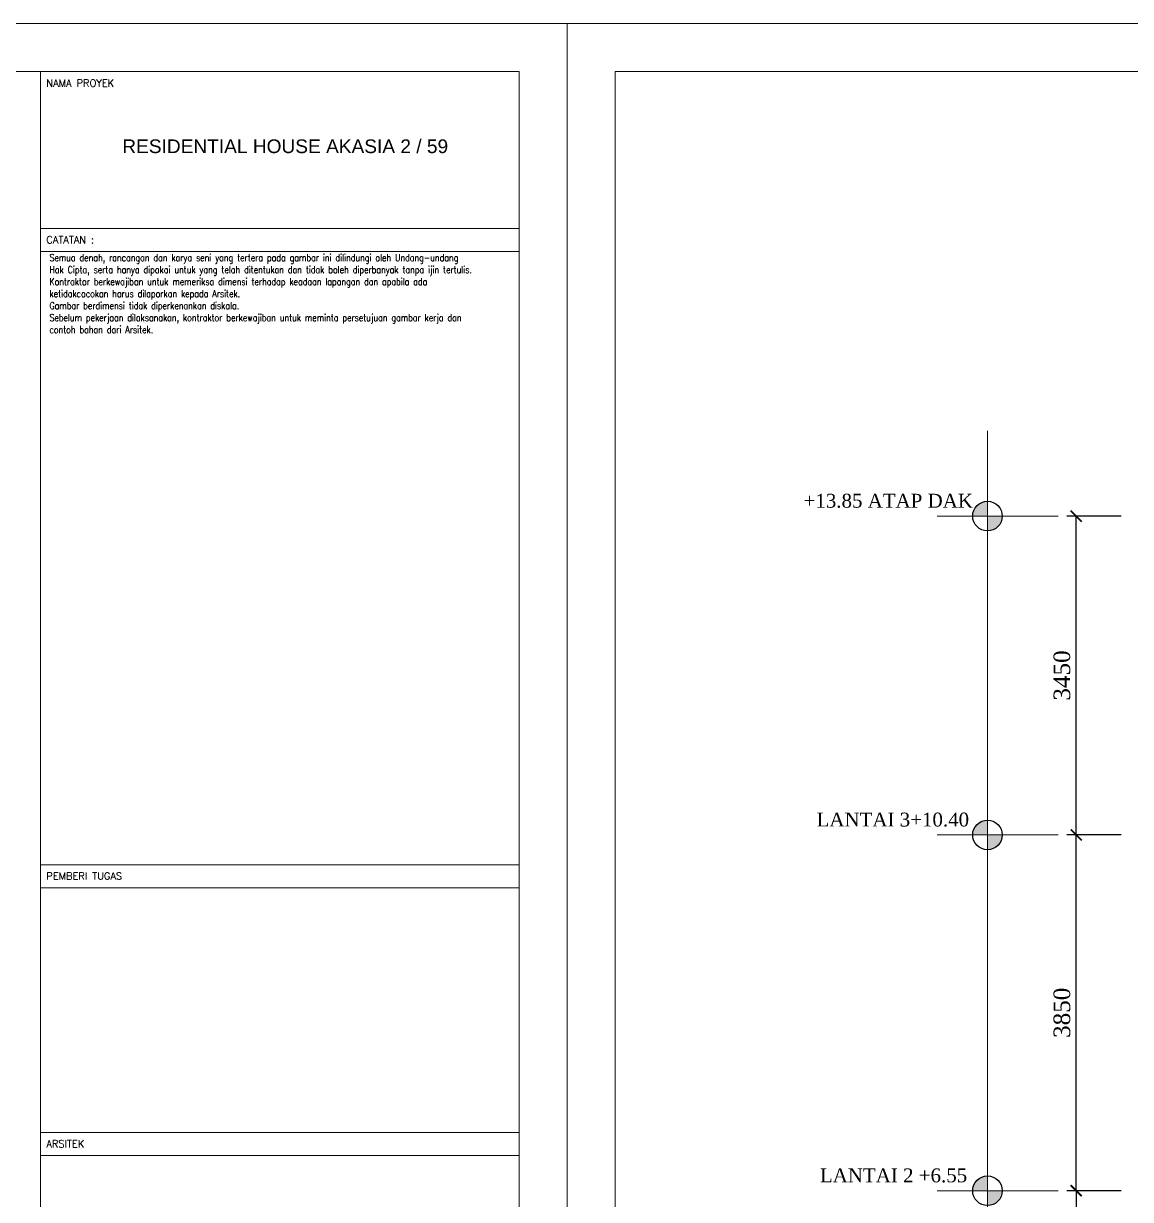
# Model space of a CAD drawing. Header units: millimetres. Extents: x -9564 to 494436, y -140371 to 4257.
# Drawn here: x 427.2 to 439.18, y 118.13 to 130.85 of the extents above; entities that cross this region are included whole.
import ezdxf
from ezdxf.enums import TextEntityAlignment as Align

# ---------------------------------------------------------------- set-up
doc = ezdxf.new("R2010")
doc.units = ezdxf.units.MM
doc.header["$MEASUREMENT"] = 0
doc.linetypes.add('DASHED2', pattern=[0.375, 0.25, -0.125])
doc.layers.get('DEFPOINTS').update_dxf_attribs({"lineweight": 18})
for name, color, linetype, lineweight in [('DIM', 1, 'Continuous', 5), ('KOP', 7, 'Continuous', 80), ('LEGEND', 1, 'DASHED2', 50), ('XR-KOP A3_MOZART$0$A-TXTKOP', 3, 'Continuous', 5), ('XR-KOP A3_MOZART$0$KOP-A1$0$A-GRSKOP', 1, 'Continuous', 5), ('XR-KOP A3_MOZART$0$KOP-A1$0$A-TXTKOP', 3, 'Continuous', 5)]:
    doc.layers.add(name, color=color, linetype=linetype, lineweight=lineweight)
doc.layers.add('ht', color=14, linetype='Continuous')
doc.layers.add('TEXT', color=4, linetype='Continuous')
doc.styles.add('HAND', font='ROMAND.SHX', dxfattribs={"width": 0.8, "height": 250})
doc.styles.add('style1', font='times.ttf', dxfattribs={"height": 0.15})
doc.styles.add('style2', font='times.ttf', dxfattribs={"height": 0.18})
doc.styles.add('XR-KOP A3_MOZART$0$KOP-A1$0$DIM100', font='SIMPLEX.shx', dxfattribs={"width": 0.8, "height": 250})
doc.styles.add('XR-KOP A3_MOZART$0$KOP-A1$0$ROMANS', font='romans.shx', dxfattribs={"height": 200})
doc.styles.add('XR-KOP A3_MOZART$0$ROMAND', font='romand.shx', dxfattribs={"height": 2, "bigfont": 'bigfont.shx'})
doc.dimstyles.new('ISO-25', dxfattribs={"dimtxt": 0.18, "dimasz": 0.12, "dimexe": 0.1, "dimexo": 0.1, "dimgap": 0.0625, "dimtad": 1, "dimtoh": 1, "dimdec": 0, "dimlfac": 1000, "dimtxsty": 'style2', "dimblk": 'ARCHTICK', "dimcen": 0.15, "dimclrd": 1, "dimclre": 1, "dimclrt": 4, "dimadec": 0, "dimazin": 0, "dimtfac": 1, "dimtdec": 0, "dimtmove": 0, "dimatfit": 3, "dimldrblk": 'OBLIQUE', "dimfxl": 1, "dimarcsym": 0})

# ---------------------------------------------------------------- blocks, each defined once
blk = doc.blocks.new('hsdh')
at = {"layer": 'XR-KOP A3_MOZART$0$KOP-A1$0$A-GRSKOP', "linetype": 'Continuous', "lineweight": 5}
for p, q in [((140385, 56660), (140385, 82138)), ((140385, 80618), (145017, 80618)), ((140385, 74466), (145017, 74466)), ((140385, 74244), (145017, 74244)), ((140385, 71876), (145017, 71876)), ((140385, 71654), (145017, 71654))]:
    blk.add_line(p, q, dxfattribs=at)
at = {"layer": 'XR-KOP A3_MOZART$0$KOP-A1$0$A-GRSKOP', "color": 0, "linetype": 'Continuous', "lineweight": 5}
blk.add_lwpolyline([(145480, 82601), (107945, 82601), (107945, 56197), (145480, 56197)], close=True, dxfattribs=at)
at = {"layer": 'XR-KOP A3_MOZART$0$KOP-A1$0$A-GRSKOP', "color": 5, "linetype": 'Continuous', "lineweight": 5}
blk.add_lwpolyline([(145017, 82138), (108409, 82138), (108409, 56660), (145017, 56660)], close=True, dxfattribs=at)
at = {"layer": 'XR-KOP A3_MOZART$0$KOP-A1$0$A-GRSKOP', "linetype": 'Continuous', "lineweight": 5}
blk.add_lwpolyline([(145017, 80396), (140385, 80396)], dxfattribs=at)
at = {"layer": 'KOP', "color": 7, "insert": (141177, 81480), "char_height": 132.26, "attachment_point": 1, "style": 'style2'}
blk.add_mtext('{\\fArial|b0|i0|c0|p34;RESIDENTIAL HOUSE AKASIA 2 / 59}', dxfattribs=at)
at = {"layer": 'XR-KOP A3_MOZART$0$KOP-A1$0$A-TXTKOP', "lineweight": 5, "style": 'XR-KOP A3_MOZART$0$KOP-A1$0$ROMANS'}
for s, height, p in [('NAMA PROYEK', 69.49, (140443, 81990)), ('CATATAN :', 69.5, (140443, 80475)), ('PEMBERI TUGAS', 69.49, (140443, 74323)), ('ARSITEK', 69.5, (140443, 71733))]:
    blk.add_text(s, height=height, dxfattribs=at).set_placement(p)
at = {"layer": 'XR-KOP A3_MOZART$0$KOP-A1$0$A-TXTKOP', "insert": (140473, 80371), "char_height": 69.485, "width": 4456.22, "attachment_point": 1, "style": 'XR-KOP A3_MOZART$0$KOP-A1$0$DIM100'}
blk.add_mtext('Semua denah, rancangan dan karya seni yang tertera pada gambar ini dilindungi oleh Undang-undang Hak Cipta, serta hanya dipakai untuk yang telah ditentukan dan tidak boleh diperbanyak tanpa ijin tertulis.\\PKontraktor berkewajiban untuk memeriksa dimensi terhadap keadaan lapangan dan apabila ada ketidakcocokan harus dilaporkan kepada Arsitek.\\PGambar berdimensi tidak diperkenankan diskala.\\PSebelum pekerjaan dilaksanakan, kontraktor berkewajiban untuk meminta persetujuan gambar kerja dan contoh bahan dari Arsitek.', dxfattribs=at)
blk = doc.blocks.new('_ArchTick')
at = {"color": 0, "linetype": 'ByBlock', "const_width": 0.15}
blk.add_lwpolyline([(-0.5, -0.5), (0.5, 0.5)], dxfattribs=at)
blk = doc.blocks.new('*D195')
at = {"color": 1, "lineweight": -2, "transparency": 16777216}
for p, q in [((662.235, 160.451), (661.647, 160.451)), ((661.747, 160.451), (661.747, 156.601)), ((662.235, 156.601), (661.647, 156.601))]:
    blk.add_line(p, q, dxfattribs=at)
at = {"layer": 'DEFPOINTS', "color": 0, "transparency": 16777216}
for p in [(662.335, 160.451), (661.747, 156.601), (662.335, 156.601)]:
    blk.add_point(p, dxfattribs=at)
at = {"color": 1, "lineweight": -2, "transparency": 16777216, "xscale": 0.12, "yscale": 0.12, "zscale": 0.12}
for p, rotation in [((661.747, 160.451), 90), ((661.747, 156.601), 270)]:
    blk.add_blockref('_ArchTick', p, dxfattribs=dict(at, rotation=rotation))
at = {"color": 4, "transparency": 16777216, "insert": (661.593, 158.526), "char_height": 0.18, "attachment_point": 5, "rotation": 90, "style": 'style2'}
blk.add_mtext('3850', dxfattribs=at)
blk = doc.blocks.new('_Oblique')
at = {"color": 0, "linetype": 'ByBlock', "lineweight": -2}
blk.add_line((-0.5, -0.5), (0.5, 0.5), dxfattribs=at)
blk = doc.blocks.new('*D196')
at = {"color": 1, "lineweight": -2, "transparency": 16777216}
for p, q in [((662.235, 164.301), (661.647, 164.301)), ((661.747, 160.451), (661.747, 164.301)), ((662.235, 160.451), (661.647, 160.451))]:
    blk.add_line(p, q, dxfattribs=at)
at = {"layer": 'DEFPOINTS', "color": 0, "transparency": 16777216}
for p in [(661.747, 164.301), (662.335, 164.301), (662.335, 160.451)]:
    blk.add_point(p, dxfattribs=at)
at = {"color": 1, "lineweight": -2, "transparency": 16777216, "xscale": 0.12, "yscale": 0.12, "zscale": 0.12}
for p, rotation in [((661.747, 164.301), 90), ((661.747, 160.451), 270)]:
    blk.add_blockref('_ArchTick', p, dxfattribs=dict(at, rotation=rotation))
at = {"color": 4, "transparency": 16777216, "insert": (661.593, 162.376), "char_height": 0.18, "attachment_point": 5, "rotation": 90, "style": 'style2'}
blk.add_mtext('3850', dxfattribs=at)
blk = doc.blocks.new('*D197')
at = {"color": 1, "lineweight": -2, "transparency": 16777216}
for p, q in [((662.235, 167.751), (661.647, 167.751)), ((661.747, 164.301), (661.747, 167.751)), ((662.235, 164.301), (661.647, 164.301))]:
    blk.add_line(p, q, dxfattribs=at)
at = {"layer": 'DEFPOINTS', "color": 0, "transparency": 16777216}
for p in [(661.747, 167.751), (662.335, 167.751), (662.335, 164.301)]:
    blk.add_point(p, dxfattribs=at)
at = {"color": 1, "lineweight": -2, "transparency": 16777216, "xscale": 0.12, "yscale": 0.12, "zscale": 0.12}
for p, rotation in [((661.747, 167.751), 90), ((661.747, 164.301), 270)]:
    blk.add_blockref('_ArchTick', p, dxfattribs=dict(at, rotation=rotation))
at = {"color": 4, "transparency": 16777216, "insert": (661.593, 166.026), "char_height": 0.18, "attachment_point": 5, "rotation": 90, "style": 'style2'}
blk.add_mtext('3450', dxfattribs=at)
blk = doc.blocks.new('A$C459A4C15')
at = {"layer": 'ht'}
h = blk.add_hatch(color=256, dxfattribs=at)
h.paths.add_polyline_path([(0, 0.0801), (0, 0), (-0.0801, 0, -0.414214)])
h.paths.add_polyline_path([(0, 0), (0.0801, 0, -0.414214), (0, -0.0801)])
blk.add_circle((0, 0), 0.0801, dxfattribs=at)
blk = doc.blocks.new('A$C2a879c63')
at = {"layer": 'DIM', "color": 1, "linetype": 'ByBlock'}
for p, q in [((466.5488, 25.1378), (466.5488, 9.7514)), ((466.0043, 24.2154), (467.3125, 24.2154)), ((466.0043, 20.7654), (467.3125, 20.7654)), ((466.0043, 16.9154), (467.3125, 16.9154))]:
    blk.add_line(p, q, dxfattribs=at)
at = {"xscale": 2, "yscale": 2, "zscale": 2}
for p in [(466.5488, 24.2154), (466.5488, 20.7654), (466.5488, 16.9154)]:
    blk.add_blockref('A$C459A4C15', p, dxfattribs=at)
at = {"layer": 'LEGEND', "xscale": 0.00111896417510141, "yscale": 0.00111896417510141, "zscale": 0.00111896417510141}
for p in [(299.213, -62.8819), (341.213, -62.8819)]:
    blk.add_blockref('hsdh', p, dxfattribs=at)
at = {"color": 4, "style": 'HAND'}
for tag, height, rotation, p in [('DRY.WASHER', 0.054, 0, (11.9366, 24.9122)), ('PATIO', 0.135, 0, (20.9666, 21.5696)), ('GENSET', 0.135, 0, (18.2157, 17.1045)), ('PLANTERBOX', 0.135, 90, (22.169, 13.2959)), ('PLANTERBOX', 0.135, 0, (18.5224, 11.5633)), ('PATIO', 0.135, 0, (400.0395, 10.821)), ('CARPORT', 0.135, 0, (12.157, 9.7744)), ('CARPORT', 0.135, 0, (20.6202, 9.7744))]:
    blk.add_attdef(tag, text='', height=height, rotation=rotation, dxfattribs=at).set_placement(p, align=Align.MIDDLE)
at = {"layer": 'TEXT', "style": 'style1'}
for s, p in [('+13.85 ATAP DAK', (466.3916, 24.3068)), ('LANTAI 3+10.40', (466.3499, 20.8568)), ('LANTAI 2 +6.55', (466.3293, 17.0068))]:
    blk.add_text(s, height=0.15, dxfattribs=at).set_placement(p, align=Align.RIGHT)
at = {"layer": 'XR-KOP A3_MOZART$0$A-TXTKOP', "style": 'XR-KOP A3_MOZART$0$ROMAND'}
for tag, p in [('1:200', (37.0468, 3.1879)), ('1:100', (79.0468, 3.1879)), ('1:100', (121.0468, 3.1879)), ('1:100', (163.0468, 3.1879)), ('1:100', (205.0468, 3.1879)), ('1:100', (247.0468, 3.1879)), ('1:100', (289.0468, 3.1879)), ('1:100', (331.0468, 3.1879)), ('1:100', (373.0468, 3.1879)), ('1:100', (415.0468, 3.1879)), ('1:100', (457.0468, 3.1879)), ('1:100', (499.0468, 3.1879))]:
    blk.add_attdef(tag, text='', height=0.1296, dxfattribs=at).set_placement(p, align=Align.MIDDLE)
for base, p1, p2, picture, middle in [((467.5095, 24.2154), (468.0967, 20.7654), (468.0967, 24.2154), '*D197', (467.3555, 22.4904)), ((467.5095, 20.7654), (468.0967, 16.9154), (468.0967, 20.7654), '*D196', (467.3555, 18.8404)), ((467.5095, 13.0654), (468.0967, 16.9154), (468.0967, 13.0654), '*D195', (467.3555, 14.9904))]:
    dim = blk.add_linear_dim(base=base, p1=p1, p2=p2, angle=90, dimstyle='ISO-25')
    dim.commit()
    dim.dimension.update_dxf_attribs({"geometry": picture, "text_midpoint": middle, "insert": (-194.2379, -143.5351)})

msp = doc.modelspace()

# ---------------------------------------------------------------- block references
msp.add_blockref('A$C2a879c63', (-28.9148, 101.3058))

doc.saveas('drawing.dxf')
